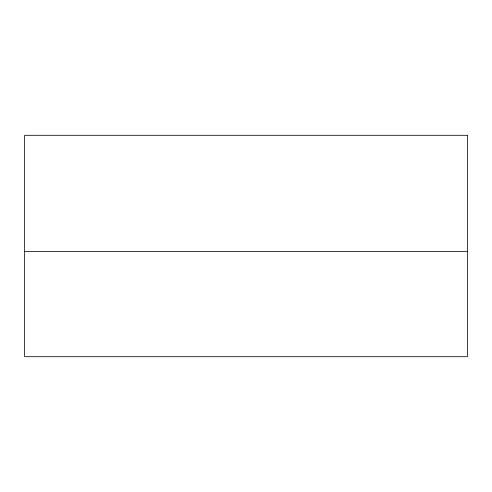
<?xml version="1.0" encoding="UTF-8"?>
<svg xmlns="http://www.w3.org/2000/svg" width="492" height="492" viewBox="0 0 492 492"><rect width="100%" height="100%" fill="white"/><g stroke="black" fill="none" stroke-linecap="round" stroke-linejoin="round"><path stroke-width="0.74" d="M24.6 251.535L467.4 251.535M467.4 135.3L24.6 135.3L24.6 356.7L467.4 356.7L467.4 135.3"/></g></svg>
